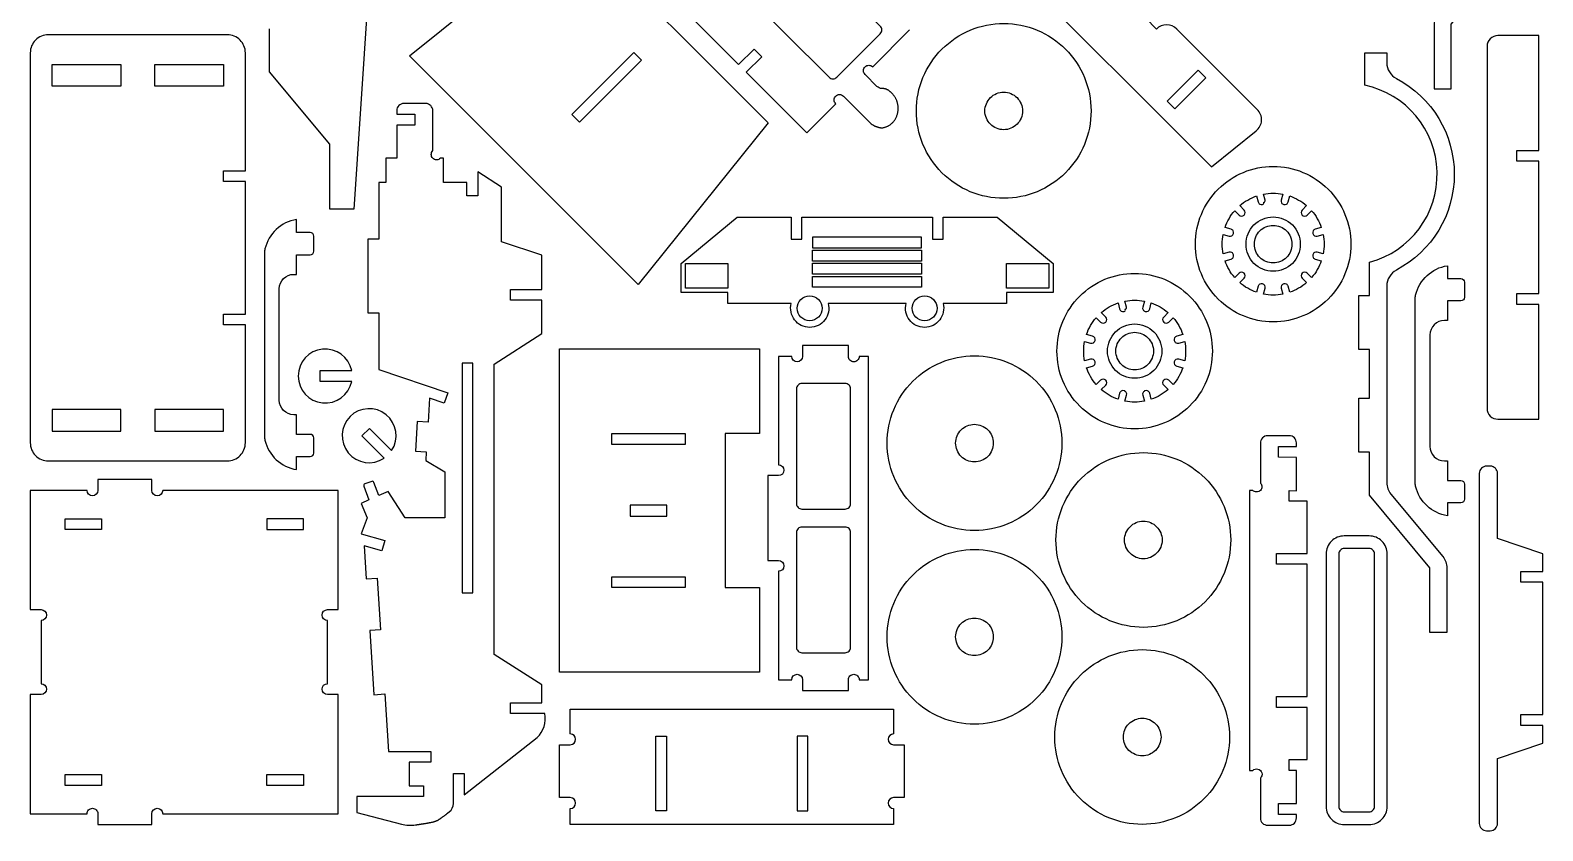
# Model space of a CAD drawing. Extents: x 17 to 786, y 12 to 791.
# Drawn here: x 17 to 786, y 12 to 420 of the extents above; entities that cross this region are included whole.
import ezdxf

# ---------------------------------------------------------------- set-up
doc = ezdxf.new("R2010")
doc.units = 0
doc.header["$MEASUREMENT"] = 0
for name, color, linetype in [('EXTERNAL_CUT', 62, 'CONTINUOUS'), ('HOLES', 5, 'CONTINUOUS'), ('POCKET_1MM', 3, 'CONTINUOUS')]:
    doc.layers.add(name, color=color, linetype=linetype)

msp = doc.modelspace()

# ---------------------------------------------------------------- linework, layer by layer
at = {"layer": 'EXTERNAL_CUT'}
for points in [[(730.98, 389.77), (739.69, 389.77), (739.69, 422.71), (770.31, 459.55), (770.31, 481.46), (775.81, 481.46), (775.81, 508.96), (770.31, 508.96), (770.31, 533.71), (775.81, 533.71), (775.81, 561.21), (770.31, 561.21), (770.31, 578.13, -0.790358), (772.8, 668.16), (772.8, 684.66), (761.6, 684.66), (761.6, 679.66, -0.278811), (756.69, 671.55, 0.604622), (756.69, 574.15, -0.278811), (761.6, 566.03), (761.6, 466.01, -0.175112), (759.48, 460.15), (733.1, 428.4, 0.175112), (730.98, 422.54)], [(589.68, 420.23), (584.2, 425.71, 0.414214), (584.2, 436.08), (543.26, 477.03, 0.446654), (532.35, 476.43), (514.12, 453.69), (617.66, 350.15), (640.4, 368.39, 0.446654), (640.99, 379.29), (600.05, 420.23, 0.414214)], [(116.92, 417.3), (25.8, 417.3, 0.414214), (16.63, 408.14), (16.63, 209.74, 0.414214), (25.8, 200.57), (116.92, 200.57, 0.414214), (126.09, 209.74), (126.09, 269.75), (114.9, 269.75), (114.9, 275.25), (126.09, 275.25), (126.09, 342.63), (114.9, 342.63), (114.9, 348.13), (126.09, 348.13), (126.09, 408.14, 0.414214)], [(511.96, 334.11, -0.414214), (467.5, 378.57, -0.414214), (511.96, 423.03, -0.414214), (556.42, 378.57, -0.414214)], [(784.24, 416.89), (763.42, 416.89, 0.414214), (757.92, 411.39), (757.92, 227.25, 0.414214), (763.42, 221.76), (784.24, 221.76), (784.24, 280.14), (773.06, 280.14), (773.06, 285.64), (784.24, 285.64), (784.24, 353.01), (773.06, 353.01), (773.06, 358.51), (784.24, 358.51)], [(737.48, 113.25), (728.77, 113.25), (728.77, 146.19), (698.15, 183.03), (698.15, 204.93), (692.65, 204.93), (692.65, 232.43), (698.15, 232.43), (698.15, 257.18), (692.65, 257.18), (692.65, 284.68), (698.15, 284.68), (698.15, 301.6, 0.790358), (695.66, 391.64), (695.66, 408.14), (706.86, 408.14), (706.86, 403.14, 0.278811), (711.77, 395.02, -0.604622), (711.77, 297.63, 0.278811), (706.86, 289.51), (706.86, 189.48, 0.175112), (708.98, 183.63), (735.36, 151.88, -0.175112), (737.48, 146.02)], [(274.56, 59.72, 0.25005), (278.48, 71.98), (260.98, 71.98), (260.98, 77.48), (277, 77.48), (277, 86.66), (252.73, 102.08), (252.73, 249.73), (277, 265.42), (277, 282.23), (260.98, 282.23), (260.98, 287.73), (277, 287.73), (277, 305.19), (256.43, 312.05), (256.43, 339.84), (244.31, 347.63), (244.31, 335.46), (238.81, 335.46), (238.81, 342.08), (226.97, 342.08), (226.97, 354.52), (225.35, 354.52, -0.414214), (221.47, 354.52, -0.414214), (221.47, 358.4), (221.47, 378.69, 0.414214), (217.8, 382.36), (206.8, 382.36, 0.414214), (203.13, 378.69), (203.13, 376.86), (212.3, 376.86), (212.3, 371.36), (203.13, 371.36), (203.13, 354.52), (197.63, 354.52), (197.63, 342.08), (193.92, 342.08), (193.92, 313.34), (188.42, 313.34), (188.42, 275.92), (193.92, 275.92), (193.92, 247.11), (229.06, 235.14), (227.28, 229.94), (219.82, 232.48), (219.06, 220.24), (213.57, 220.58), (212.64, 205.44), (218.13, 205.11), (217.86, 200.78), (227.57, 194.88), (227.57, 171.48), (207.37, 171.48), (198.78, 184.99), (194, 182.88), (191.54, 189.54, 0.414214), (190.36, 190.08), (186.92, 188.81, 0.414214), (186.38, 187.64), (188.96, 180.64), (185.07, 178.92), (188.02, 171.63), (185.02, 163.46), (197.07, 160.1), (195.6, 154.81), (186.48, 157.34), (187.6, 140.55), (193.09, 140.91), (194.84, 114.55), (189.35, 114.19), (191.52, 81.58), (197.01, 81.95), (198.95, 52.69), (220.52, 52.69), (220.52, 47.19), (209.51, 47.19), (209.51, 35.27), (216.65, 35.27), (216.65, 29.77), (182.77, 29.77), (182.77, 21.61), (205.49, 15.74, 0.099481), (212.7, 15.35), (212.96, 15.39), (213, 15.39), (213.04, 15.4), (213.09, 15.41), (213.14, 15.41), (213.19, 15.42), (213.25, 15.43), (213.31, 15.44), (213.38, 15.45), (213.45, 15.46), (213.53, 15.47), (213.61, 15.48), (213.7, 15.5), (213.8, 15.51), (213.9, 15.52), (214.01, 15.54), (214.12, 15.56), (214.24, 15.58), (214.36, 15.59), (214.5, 15.61), (214.64, 15.63), (214.78, 15.66), (214.94, 15.68), (215.1, 15.7), (215.26, 15.73), (215.43, 15.75), (215.61, 15.78), (215.79, 15.81), (215.98, 15.84), (216.17, 15.87), (216.36, 15.9), (216.56, 15.93), (216.76, 15.96), (216.97, 15.99), (217.18, 16.02), (217.39, 16.06), (217.61, 16.09), (217.82, 16.13), (218.04, 16.16), (218.26, 16.2), (218.48, 16.24), (218.71, 16.28), (218.93, 16.31), (219.16, 16.35), (219.38, 16.39), (219.6, 16.43), (219.83, 16.48), (220.05, 16.52), (220.27, 16.56), (220.5, 16.61), (220.72, 16.66), (220.93, 16.71), (221.15, 16.76), (221.36, 16.81), (221.57, 16.86), (221.78, 16.91), (221.98, 16.97), (222.18, 17.03), (222.37, 17.09), (222.56, 17.15), (222.75, 17.22), (222.93, 17.28), (223.11, 17.35), (223.28, 17.42), (223.46, 17.5), (223.62, 17.57), (223.79, 17.65), (223.95, 17.74), (224.12, 17.82), (224.28, 17.91), (224.44, 18), (224.6, 18.09), (224.76, 18.19), (224.92, 18.29), (225.08, 18.4), (225.25, 18.5), (225.41, 18.61), (225.58, 18.73), (225.75, 18.85), (225.92, 18.97), (226.1, 19.1), (226.28, 19.23), (226.46, 19.36), (226.64, 19.5), (226.82, 19.63), (227, 19.77), (227.18, 19.91), (227.36, 20.04), (227.54, 20.18), (227.72, 20.32), (227.89, 20.45), (228.06, 20.58), (228.22, 20.71), (228.37, 20.83), (228.52, 20.95), (228.67, 21.06), (228.8, 21.17), (228.93, 21.27), (229.05, 21.37), (229.16, 21.45), (229.85, 22, 0.228903), (231.93, 26.31), (231.91, 41.51), (237.41, 41.51), (237.41, 30.6)], [(677.02, 282.84, -0.414214), (621.1, 282.84, -0.414214), (621.1, 338.76, -0.414214), (677.02, 338.76, -0.414214)], [(160.9, 204.54), (160.9, 212.19, 0.414214), (159.07, 214.02), (152.19, 214.02), (152.19, 224.01), (150.67, 224.01, -0.414214), (143.33, 231.34), (143.33, 288.09, -0.414214), (150.67, 295.43), (152.19, 295.43), (152.19, 305.41), (159.07, 305.41, 0.414214), (160.9, 307.25), (160.9, 314.9, 0.414214), (159.07, 316.73), (152.19, 316.73), (152.19, 323.33, 0.304566), (136.04, 308.37, 0.058108), (135.8, 306.26), (135.8, 213.18, 0.058108), (136.04, 211.07, 0.304566), (152.19, 196.11), (152.19, 202.71), (159.07, 202.71, 0.414214)], [(508.58, 324.5), (537.18, 300.92), (537.18, 286.13), (513.32, 286.13), (513.32, 280.63), (481.1, 280.63, -0.491191), (471.7, 268.46, -0.491191), (462.3, 280.63), (422.65, 280.63, -0.491191), (413.25, 268.46, -0.491191), (403.85, 280.63), (371.63, 280.63), (371.63, 286.13), (347.77, 286.13), (347.77, 300.92), (376.37, 324.5), (403.75, 324.5), (403.75, 313.31), (409.25, 313.31), (409.25, 324.5), (475.7, 324.5), (475.7, 313.31), (481.2, 313.31), (481.2, 324.5)], [(606.55, 228.41, -0.414214), (550.64, 228.41, -0.414214), (550.64, 284.33, -0.414214), (606.55, 284.33, -0.414214)], [(746.41, 291.41), (746.41, 283.76, -0.414214), (744.57, 281.93), (737.7, 281.93), (737.7, 271.94), (736.17, 271.94, 0.414214), (728.84, 264.61), (728.84, 207.86, 0.414214), (736.17, 200.52), (737.7, 200.52), (737.7, 190.54), (744.57, 190.54, -0.414214), (746.41, 188.7), (746.41, 181.05, -0.414214), (744.57, 179.22), (737.7, 179.22), (737.7, 172.62, -0.304566), (721.55, 187.59, -0.058108), (721.3, 189.69), (721.3, 282.77, -0.058108), (721.55, 284.88, -0.304566), (737.7, 299.84), (737.7, 293.24), (744.57, 293.24, -0.414214)], [(180.19, 240.96), (164.22, 240.96), (164.22, 246.46), (180.19, 246.46, 0.904015), (152.99, 243.71, 0.904015)], [(397.38, 89.2), (404.09, 89.2, -1), (409.59, 89.2), (409.59, 83.7), (432.93, 83.7), (432.93, 89.2, -0.414214), (435.68, 91.95, -0.414214), (438.43, 89.2), (443.21, 89.2), (443.21, 253.68), (438.43, 253.68, -0.414214), (435.68, 250.93, -0.414214), (432.93, 253.68), (432.93, 259.18), (409.59, 259.18), (409.59, 253.68, -1), (404.09, 253.68), (397.38, 253.68), (397.38, 198.54, -1), (397.38, 193.04), (391.88, 193.04), (391.88, 149.85), (397.38, 149.85, -1), (397.38, 144.35)], [(497.07, 165.11, -0.414214), (452.61, 209.57, -0.414214), (497.07, 254.03, -0.414214), (541.53, 209.57, -0.414214)], [(409.3, 176.03), (431.3, 176.03, 0.414214), (434.05, 178.78), (434.05, 237.19, 0.414214), (431.3, 239.94), (409.3, 239.94, 0.414214), (406.55, 237.19), (406.55, 178.78, 0.414214)], [(196.64, 201.9), (185.34, 213.2), (189.23, 217.08), (200.53, 205.79, 0.904015), (179.34, 223.08, 0.904015)], [(646.25, 15.18), (657.25, 15.18, 0.414214), (660.92, 18.85), (660.92, 20.68), (651.75, 20.68), (651.75, 26.18), (660.92, 26.18), (660.92, 43.03), (657.25, 43.03), (657.25, 48.53), (666.42, 48.53), (666.42, 75.08), (650.84, 75.08), (650.84, 80.58), (666.42, 80.58), (666.42, 147.95), (650.84, 147.95), (650.84, 153.45), (666.42, 153.45), (666.42, 180.01), (657.25, 180.01), (657.25, 185.51), (660.92, 185.34), (660.92, 202.18), (651.75, 202.35), (651.75, 207.85), (660.92, 207.85), (660.92, 209.69, 0.414214), (657.25, 213.35), (646.25, 213.35, 0.414214), (642.58, 209.51), (642.58, 189.23, -0.414214), (642.58, 185.51, -0.414214), (638.69, 185.51), (637.08, 185.51), (637.08, 43.03), (638.69, 43.03, -1), (642.58, 39.14), (642.58, 18.85, 0.414214)], [(614.44, 128.86, -0.414214), (551.57, 128.86, -0.414214), (551.57, 191.73, -0.414214), (614.44, 191.73, -0.414214)], [(759.54, 197.86), (757.58, 197.86, 0.414214), (753.91, 194.2), (753.91, 16.03, 0.414214), (757.58, 12.37), (759.54, 12.37, 0.414214), (763.2, 16.03), (763.2, 49.11), (786.24, 56.93), (786.24, 65.93), (775.05, 65.93), (775.05, 71.43), (786.24, 71.43), (786.24, 138.8), (775.05, 138.8), (775.05, 144.3), (786.24, 144.3), (786.24, 153.3), (763.2, 161.12), (763.2, 194.2, 0.414214)], [(173.35, 185.51), (84.01, 185.51, -1), (78.51, 185.51), (78.51, 191.01), (51.03, 191.01), (51.03, 185.51, -1), (45.53, 185.51), (16.63, 185.51), (16.63, 124.86), (22.13, 124.86, -1), (22.13, 119.36), (22.13, 87.17, -1), (22.13, 81.67), (16.63, 81.67), (16.63, 21.03), (45.53, 21.03, -0.414214), (48.28, 23.78, -0.414214), (51.03, 21.03), (51.03, 15.53), (78.51, 15.53), (78.51, 21.03, -1), (84.01, 21.03), (173.35, 21.03), (173.35, 81.67), (167.85, 81.67, -1), (167.85, 87.17), (167.85, 119.36, -1), (167.85, 124.86), (173.35, 124.86)], [(409.3, 102.95), (431.3, 102.95, 0.414214), (434.05, 105.7), (434.05, 164.11, 0.414214), (431.3, 166.86), (409.3, 166.86, 0.414214), (406.55, 164.11), (406.55, 105.7, 0.414214)], [(676.04, 153.2), (676.04, 24.71, 0.414214), (685.21, 15.54), (697.89, 15.54, 0.414214), (707.06, 24.71), (707.06, 153.2, 0.414214), (697.89, 162.36), (685.21, 162.36, 0.414214)], [(497.07, 66.57, -0.414214), (452.61, 111.03, -0.414214), (497.07, 155.49, -0.414214), (541.53, 111.03, -0.414214)], [(582.43, 15.58, -0.414214), (537.97, 60.04, -0.414214), (582.43, 104.5, -0.414214), (626.89, 60.04, -0.414214)], [(291.4, 15.56), (291.4, 23.71, 1), (291.4, 29.21), (285.9, 29.21), (285.9, 56.13), (291.4, 56.13, 1), (291.4, 61.63), (291.4, 74.14), (455.88, 74.14), (455.88, 61.63, 1), (455.88, 56.13), (461.38, 56.13), (461.38, 29.21), (455.88, 29.21, 1), (455.88, 23.71), (455.88, 15.56)]]:
    msp.add_lwpolyline(points, format="xyb", close=True, dxfattribs=at)
for points in [[(392.1, 372.48), (325.99, 290.25), (209.69, 406.56), (291.91, 472.67)], [(387.72, 92.98), (285.9, 92.98), (285.9, 257.47), (387.72, 257.47), (387.72, 214.41), (370.28, 214.41), (370.28, 136.04), (387.72, 136.04)]]:
    msp.add_lwpolyline(points, close=True, dxfattribs=at)
msp.add_lwpolyline([(330.1, 449.11), (377.09, 402.12), (385, 410.03), (388.89, 406.14), (380.98, 398.23), (411.74, 367.46), (426.5, 382.22, -0.414214), (426.5, 386.11, -0.414214), (430.39, 386.11), (444.06, 372.44, 0.096499), (446.26, 370.96), (446.44, 370.89), (446.46, 370.87), (446.49, 370.86), (446.53, 370.85), (446.57, 370.83), (446.61, 370.82), (446.65, 370.8), (446.7, 370.78), (446.75, 370.76), (446.8, 370.74), (446.87, 370.71), (446.93, 370.69), (447, 370.66), (447.07, 370.63), (447.15, 370.61), (447.24, 370.58), (447.33, 370.54), (447.43, 370.51), (447.53, 370.47), (447.64, 370.44), (447.75, 370.4), (447.88, 370.36), (448, 370.32), (448.14, 370.28), (448.28, 370.23), (448.43, 370.19), (448.58, 370.16), (448.75, 370.12), (448.91, 370.09), (449.09, 370.06), (449.27, 370.04), (449.46, 370.02), (449.65, 370.01), (449.85, 370.01), (450.06, 370.01), (450.27, 370.02), (450.49, 370.04), (450.72, 370.07), (450.95, 370.11), (451.19, 370.17), (451.44, 370.23), (451.69, 370.31), (451.95, 370.4), (452.21, 370.5), (452.48, 370.62), (452.75, 370.75), (453.02, 370.89), (453.29, 371.04), (453.57, 371.2), (453.84, 371.37), (454.11, 371.56), (454.38, 371.75), (454.64, 371.96), (454.9, 372.18), (455.16, 372.41), (455.41, 372.65), (455.65, 372.9), (455.88, 373.15), (456.11, 373.42), (456.32, 373.7), (456.53, 373.99), (456.72, 374.29), (456.9, 374.59), (457.07, 374.91), (457.23, 375.23), (457.38, 375.55), (457.51, 375.89), (457.64, 376.22), (457.75, 376.57), (457.85, 376.91), (457.94, 377.26), (458.02, 377.61), (458.09, 377.97), (458.14, 378.32), (458.19, 378.67), (458.22, 379.03), (458.25, 379.38), (458.26, 379.73), (458.26, 380.08), (458.25, 380.42), (458.23, 380.76), (458.2, 381.1), (458.16, 381.43), (458.11, 381.76), (458.05, 382.08), (457.98, 382.4), (457.9, 382.71), (457.81, 383.01), (457.71, 383.31), (457.61, 383.6), (457.5, 383.89), (457.38, 384.17), (457.26, 384.45), (457.13, 384.72), (456.99, 384.98), (456.85, 385.24), (456.71, 385.48), (456.56, 385.73), (456.41, 385.96), (456.25, 386.19), (456.09, 386.41), (455.93, 386.62), (455.77, 386.83), (455.6, 387.03), (455.43, 387.22), (455.26, 387.4), (455.09, 387.58), (454.92, 387.75), (454.75, 387.91), (454.58, 388.07), (454.41, 388.21), (454.24, 388.35), (454.08, 388.49), (453.91, 388.62), (453.75, 388.74), (453.59, 388.85), (453.43, 388.96), (453.27, 389.06), (453.12, 389.15), (452.97, 389.24), (452.83, 389.31), (452.69, 389.39), (452.56, 389.45), (452.42, 389.52), (452.3, 389.57), (452.18, 389.62), (452.06, 389.67), (451.95, 389.71), (451.84, 389.74), (451.73, 389.77), (451.63, 389.8), (451.53, 389.82), (451.44, 389.84), (451.35, 389.86), (451.26, 389.88), (451.18, 389.89), (451.1, 389.9), (451.03, 389.91), (450.95, 389.92), (450.89, 389.92), (450.82, 389.93), (450.76, 389.94), (450.7, 389.94), (450.65, 389.94), (450.6, 389.95), (450.55, 389.95), (450.5, 389.95), (450.46, 389.96), (450.42, 389.96), (450.38, 389.96), (450.34, 389.96), (450.31, 389.97), (450.28, 389.97), (450.25, 389.97), (450.23, 389.97), (450.2, 389.97), (450.18, 389.97), (450.16, 389.97), (450.14, 389.97), (450.12, 389.97), (450.01, 389.97, -0.19413), (447.48, 391.05), (441.41, 397.12, -0.414214), (441.41, 401.01, -0.414214), (445.3, 401.01), (464.07, 419.79)], format="xyb", dxfattribs=at)
msp.add_lwpolyline([(188.27, 433.31), (181.3, 328.66), (169.05, 328.66), (169.05, 361.6), (138.43, 398.44), (138.43, 420.35)], dxfattribs=at)
at = {"layer": 'HOLES'}
for points in [[(449.16, 421.73), (404.62, 466.27, 0.414214), (400.73, 466.27), (378.6, 444.14, 0.414214), (378.6, 440.25), (423.14, 395.71, 0.414214), (427.03, 395.71), (449.16, 417.84, 0.414214)], [(511.96, 369, -0.414214), (502.39, 378.57, -0.414214), (511.96, 388.14, -0.414214), (521.53, 378.57, -0.414214)], [(655.83, 304.03, -0.414214), (642.29, 304.03, -0.414214), (642.29, 317.56, -0.414214), (655.83, 317.56, -0.414214)], [(585.36, 249.61, -0.414214), (571.83, 249.61, -0.414214), (571.83, 263.14, -0.414214), (585.36, 263.14, -0.414214)], [(497.07, 200, -0.414214), (487.5, 209.57, -0.414214), (497.07, 219.14, -0.414214), (506.64, 209.57, -0.414214)], [(589.77, 153.53, -0.414214), (576.24, 153.53, -0.414214), (576.24, 167.06, -0.414214), (589.77, 167.06, -0.414214)], [(682.46, 153.2), (682.46, 24.71, 0.414214), (685.21, 21.96), (697.89, 21.96, 0.414214), (700.64, 24.71), (700.64, 153.2, 0.414214), (697.89, 155.95), (685.21, 155.95, 0.414214)], [(497.07, 101.46, -0.414214), (487.5, 111.03, -0.414214), (497.07, 120.6, -0.414214), (506.64, 111.03, -0.414214)], [(582.43, 50.47, -0.414214), (572.86, 60.04, -0.414214), (582.43, 69.61, -0.414214), (592, 60.04, -0.414214)]]:
    msp.add_lwpolyline(points, format="xyb", close=True, dxfattribs=at)
for points in [[(327.71, 404.38), (323.82, 408.27), (292.25, 376.71), (296.14, 372.82)], [(62.65, 402.18), (62.65, 391.18), (27.82, 391.18), (27.82, 402.18)], [(114.9, 402.18), (114.9, 391.18), (80.07, 391.18), (80.07, 402.18)], [(614.86, 395.47), (598.95, 379.57), (595.06, 383.46), (610.97, 399.36)], [(241.82, 133.38), (241.82, 250.17), (236.32, 250.17), (236.32, 133.38)], [(62.65, 226.7), (27.82, 226.7), (27.82, 215.7), (62.65, 215.7)], [(114.9, 226.7), (80.07, 226.7), (80.07, 215.7), (114.9, 215.7)], [(312.53, 208.91), (312.53, 214.41), (349.84, 214.41), (349.84, 208.91)], [(321.91, 172.48), (340.47, 172.48), (340.47, 177.97), (321.91, 177.97)], [(52.96, 171.08), (52.96, 165.58), (34.32, 165.58), (34.32, 171.08)], [(155.67, 171.08), (137.02, 171.08), (137.02, 165.58), (155.67, 165.58)], [(312.53, 136.04), (312.53, 141.54), (349.84, 141.54), (349.84, 136.04)], [(334.91, 22.57), (334.91, 60.4), (340.41, 60.4), (340.41, 22.57)], [(406.86, 22.57), (412.36, 22.57), (412.36, 60.4), (406.86, 60.4)], [(52.96, 35.46), (34.32, 35.46), (34.32, 40.96), (52.96, 40.96)], [(155.67, 40.96), (155.67, 35.46), (137.02, 35.46), (137.02, 40.96)]]:
    msp.add_lwpolyline(points, close=True, dxfattribs=at)
at = {"layer": 'POCKET_1MM'}
for points in [[(644.31, 332.08, 0.414214), (644.96, 333.2), (644.14, 336.25, -0.095807), (653.98, 336.25), (653.17, 333.2, 0.414214), (654.46, 330.95, 0.414214), (656.71, 332.25), (657.53, 335.3, -0.095807), (666.05, 330.38), (663.82, 328.14, 0.414214), (663.82, 325.55, 0.414214), (666.41, 325.55), (668.65, 327.79, -0.095807), (673.57, 319.26), (670.51, 318.44, 0.414214), (669.22, 316.2, 0.414214), (671.46, 314.9), (674.52, 315.72, -0.095807), (674.52, 305.88), (671.46, 306.69, 0.414214), (669.22, 305.4, 0.414214), (670.51, 303.15), (673.57, 302.33, -0.095807), (668.65, 293.81), (666.41, 296.04, 0.414214), (663.82, 296.04, 0.414214), (663.82, 293.45), (666.05, 291.21, -0.095807), (657.53, 286.29), (656.71, 289.35, 0.414214), (654.46, 290.64, 0.414214), (653.17, 288.4), (653.98, 285.34, -0.095807), (644.14, 285.34), (644.96, 288.4, 0.414214), (643.66, 290.64, 0.414214), (641.42, 289.35), (640.6, 286.29, -0.095807), (632.07, 291.21), (634.31, 293.45, 0.414214), (634.31, 296.04, 0.414214), (631.71, 296.04), (629.48, 293.81, -0.095807), (624.56, 302.33), (627.61, 303.15, 0.414214), (628.91, 305.4, 0.414214), (626.66, 306.69), (623.61, 305.88, -0.095807), (623.61, 315.72), (626.66, 314.9, 0.414214), (628.91, 316.2, 0.414214), (627.61, 318.44), (624.56, 319.26, -0.095807), (629.48, 327.79), (631.71, 325.55, 0.414214), (634.31, 325.55, 0.414214), (634.31, 328.14), (632.07, 330.38, -0.095807), (640.6, 335.3), (641.42, 332.25, 0.414214), (643.66, 330.95, 0.414214)], [(658.83, 301.03, -0.414214), (639.29, 301.03, -0.414214), (639.29, 320.57, -0.414214), (658.83, 320.57, -0.414214)], [(406.89, 278.18, -0.414214), (413.25, 284.53, -0.414214), (419.6, 278.18, -0.414214), (413.25, 271.82, -0.414214)], [(465.35, 278.18, -0.414214), (471.7, 284.53, -0.414214), (478.06, 278.18, -0.414214), (471.7, 271.82, -0.414214)], [(573.84, 277.65, 0.414214), (574.49, 278.77), (573.67, 281.83, -0.095807), (583.52, 281.83), (582.7, 278.77, 0.414214), (584, 276.53, 0.414214), (586.24, 277.82), (587.06, 280.88, -0.095807), (595.59, 275.96), (593.35, 273.72, 0.414214), (593.35, 271.13, 0.414214), (595.94, 271.13), (598.18, 273.36, -0.095807), (603.1, 264.84), (600.05, 264.02, 0.414214), (598.75, 261.77, 0.414214), (601, 260.48), (604.05, 261.3, -0.095807), (604.05, 251.45), (601, 252.27, 0.414214), (598.75, 250.97, 0.414214), (600.05, 248.73), (603.1, 247.91, -0.095807), (598.18, 239.38), (595.94, 241.62, 0.414214), (593.35, 241.62, 0.414214), (593.35, 239.03), (595.59, 236.79, -0.095807), (587.06, 231.87), (586.24, 234.92, 0.414214), (584, 236.22, 0.414214), (582.7, 233.97), (583.52, 230.92, -0.095807), (573.67, 230.92), (574.49, 233.97, 0.414214), (573.19, 236.22, 0.414214), (570.95, 234.92), (570.13, 231.87, -0.095807), (561.6, 236.79), (563.84, 239.03, 0.414214), (563.84, 241.62, 0.414214), (561.25, 241.62), (559.01, 239.38, -0.095807), (554.09, 247.91), (557.14, 248.73, 0.414214), (558.44, 250.97, 0.414214), (556.2, 252.27), (553.14, 251.45, -0.095807), (553.14, 261.3), (556.2, 260.48, 0.414214), (558.44, 261.77, 0.414214), (557.14, 264.02), (554.09, 264.84, -0.095807), (559.01, 273.36), (561.25, 271.13, 0.414214), (563.84, 271.13, 0.414214), (563.84, 273.72), (561.6, 275.96, -0.095807), (570.13, 280.88), (570.95, 277.82, 0.414214), (573.19, 276.53, 0.414214)], [(588.36, 246.6, -0.414214), (568.83, 246.6, -0.414214), (568.83, 266.14, -0.414214), (588.36, 266.14, -0.414214)]]:
    msp.add_lwpolyline(points, format="xyb", close=True, dxfattribs=at)
for points in [[(470.21, 314.34), (414.74, 314.34), (414.74, 308.84), (470.21, 308.84)], [(371.63, 300.92), (371.63, 288.45), (350.08, 288.45), (350.08, 300.92)], [(470.21, 307.7), (470.21, 302.2), (414.74, 302.2), (414.74, 307.7)], [(470.21, 301.05), (470.21, 295.55), (414.74, 295.55), (414.74, 301.05)], [(513.32, 300.92), (534.87, 300.92), (534.87, 288.45), (513.32, 288.45)], [(470.21, 294.41), (470.21, 288.91), (414.74, 288.91), (414.74, 294.41)]]:
    msp.add_lwpolyline(points, close=True, dxfattribs=at)

doc.saveas('drawing.dxf')
